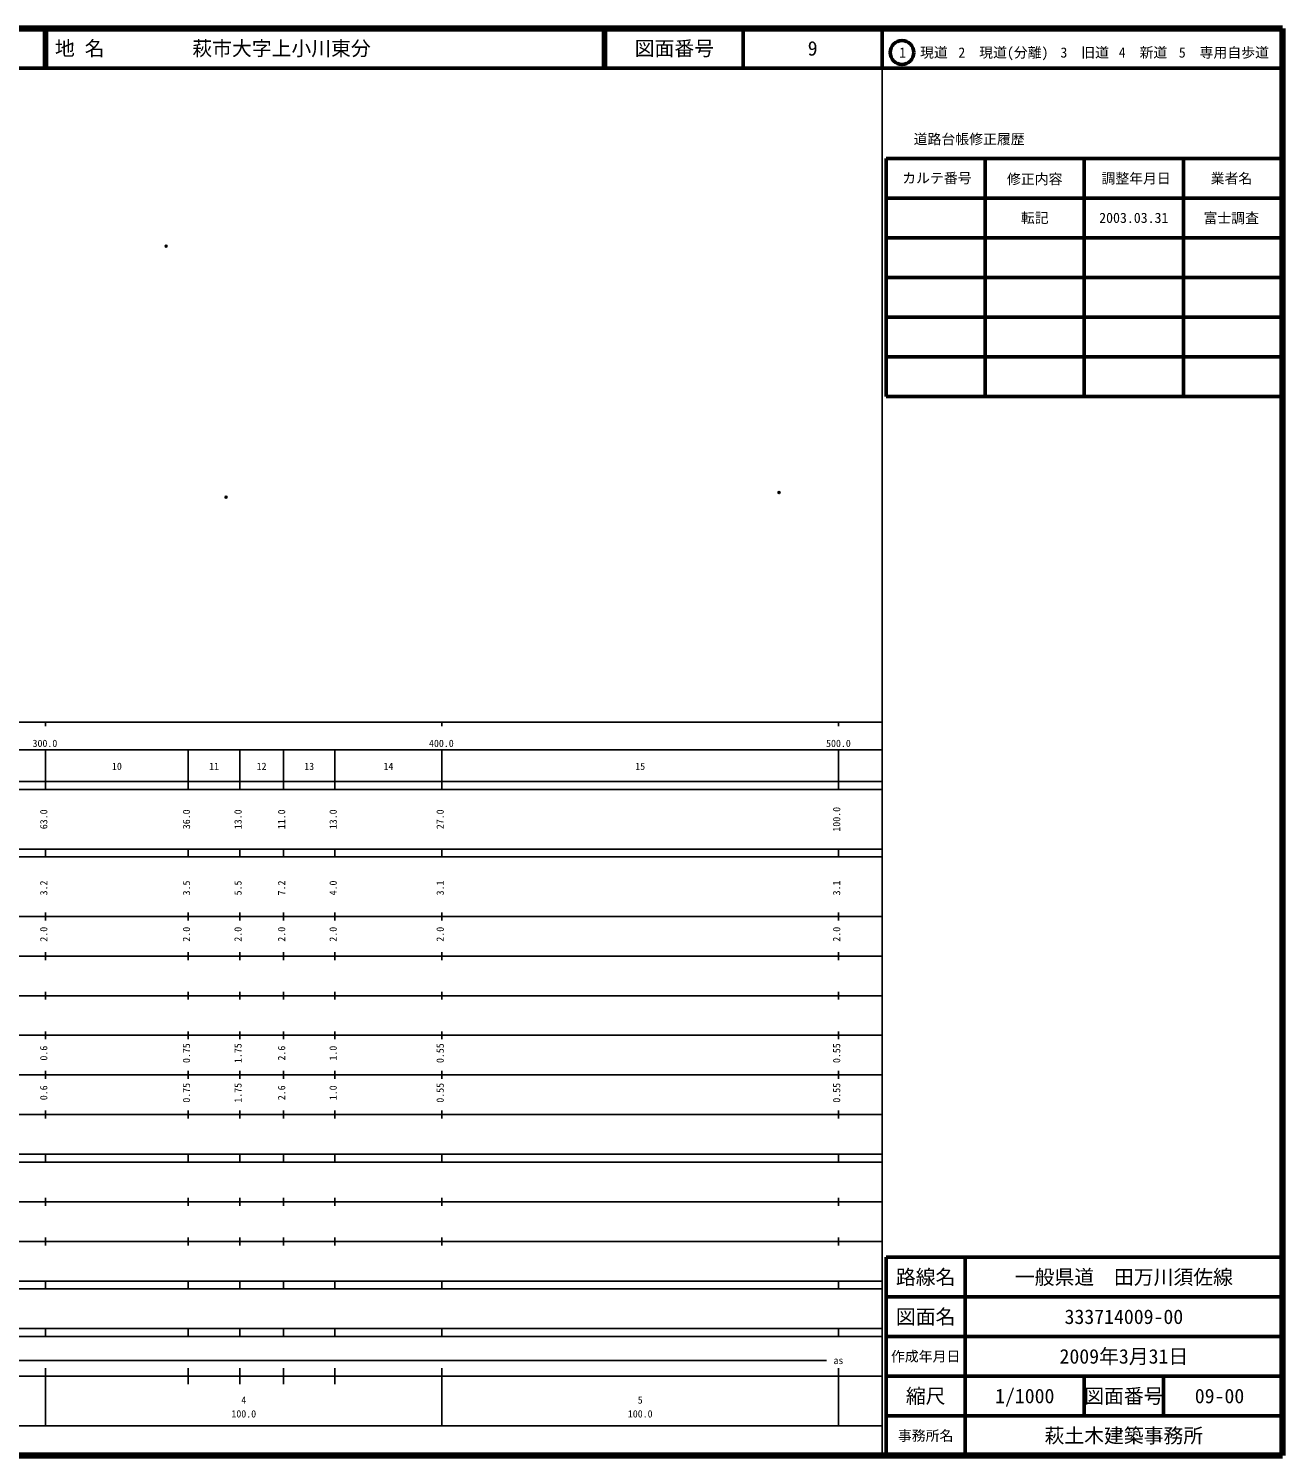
# Model space of a CAD drawing. Units: millimetres on the paper. Extents: x 40 to 680, y 20 to 380.
# Drawn here: x 363.7 to 680, y 20 to 380 of the extents above; entities that cross this region are included whole.
import ezdxf
from ezdxf.enums import TextEntityAlignment as Align

# ---------------------------------------------------------------- set-up
doc = ezdxf.new("R2010")
doc.units = ezdxf.units.MM
doc.header["$PDMODE"] = 32
doc.header["$PDSIZE"] = 0.5
doc.layers.add('M-OTRS', color=6, linetype='Continuous')
doc.layers.add('M-TTL-TXT', color=7, linetype='Continuous')
for name, color, linetype, lineweight in [('M-TTL', 2, 'Continuous', 140), ('M-TTL-BAND', 7, 'Continuous', 25), ('M-TTL-FRAM', 2, 'Continuous', 50), ('M-TTL-LINE', 7, 'Continuous', 50)]:
    doc.layers.add(name, color=color, linetype=linetype, lineweight=lineweight)
doc.styles.add('ＭＳ ゴシック', font='')
doc.styles.get('ＭＳ ゴシック').set_extended_font_data('MS Gothic')

msp = doc.modelspace()

# ---------------------------------------------------------------- linework, layer by layer
at = {"layer": 'M-OTRS'}
for p in [(398.415, 325.125), (553.01, 262.942), (413.524, 261.748)]:
    msp.add_point(p, dxfattribs=at)
at = {"layer": 'M-TTL'}
for p, q in [((680, 380), (40, 380)), ((680, 20), (680, 380)), ((40, 20), (680, 20))]:
    msp.add_line(p, q, dxfattribs=at)
at = {"layer": 'M-TTL-BAND'}
for p, q in [((579, 20), (579, 370)), ((40, 205), (579, 205)), ((368, 205), (368, 204)), ((468, 205), (468, 204)), ((568, 205), (568, 204)), ((68, 198), (579, 198)), ((368, 188), (368, 198)), ((404, 188), (404, 198)), ((417, 188), (417, 198)), ((428, 188), (428, 198)), ((441, 188), (441, 198)), ((468, 188), (468, 198)), ((568, 188), (568, 198)), ((40, 190), (579, 190)), ((40, 188), (579, 188)), ((40, 173), (579, 173)), ((368, 171), (368, 173)), ((404, 171), (404, 173)), ((417, 171), (417, 173)), ((428, 171), (428, 173)), ((441, 171), (441, 173)), ((468, 171), (468, 173)), ((568, 171), (568, 173)), ((40, 171), (579, 171)), ((40, 156), (579, 156)), ((368, 155), (368, 157)), ((404, 155), (404, 157)), ((417, 155), (417, 157)), ((428, 155), (428, 157)), ((441, 155), (441, 157)), ((468, 155), (468, 157)), ((568, 155), (568, 157)), ((46, 146), (579, 146)), ((368, 145), (368, 147)), ((404, 145), (404, 147)), ((417, 145), (417, 147)), ((428, 145), (428, 147)), ((441, 145), (441, 147)), ((468, 145), (468, 147)), ((568, 145), (568, 147)), ((368, 135), (368, 137)), ((404, 135), (404, 137)), ((417, 135), (417, 137)), ((428, 135), (428, 137)), ((441, 135), (441, 137)), ((468, 135), (468, 137)), ((568, 135), (568, 137)), ((52, 136), (579, 136)), ((46, 126), (579, 126)), ((368, 125), (368, 127)), ((404, 125), (404, 127)), ((417, 125), (417, 127)), ((428, 125), (428, 127)), ((441, 125), (441, 127)), ((468, 125), (468, 127)), ((568, 125), (568, 127)), ((52, 116), (579, 116)), ((368, 115), (368, 117)), ((404, 115), (404, 117)), ((417, 115), (417, 117)), ((428, 115), (428, 117)), ((441, 115), (441, 117)), ((468, 115), (468, 117)), ((568, 115), (568, 117)), ((46, 106), (579, 106)), ((368, 105), (368, 107)), ((404, 105), (404, 107)), ((417, 105), (417, 107)), ((428, 105), (428, 107)), ((441, 105), (441, 107)), ((468, 105), (468, 107)), ((568, 105), (568, 107)), ((40, 96), (579, 96)), ((40, 94), (579, 94)), ((368, 94), (368, 96)), ((404, 94), (404, 96)), ((417, 94), (417, 96)), ((428, 94), (428, 96)), ((441, 94), (441, 96)), ((468, 94), (468, 96)), ((568, 94), (568, 96)), ((49, 84), (579, 84)), ((368, 83), (368, 85)), ((404, 83), (404, 85)), ((417, 83), (417, 85)), ((428, 83), (428, 85)), ((441, 83), (441, 85)), ((468, 83), (468, 85)), ((568, 83), (568, 85)), ((40, 74), (579, 74)), ((368, 73), (368, 75)), ((404, 73), (404, 75)), ((417, 73), (417, 75)), ((428, 73), (428, 75)), ((441, 73), (441, 75)), ((468, 73), (468, 75)), ((568, 73), (568, 75)), ((40, 64), (579, 64)), ((40, 62), (579, 62)), ((368, 62), (368, 64)), ((404, 62), (404, 64)), ((417, 62), (417, 64)), ((428, 62), (428, 64)), ((441, 62), (441, 64)), ((468, 62), (468, 64)), ((568, 62), (568, 64)), ((40, 52), (579, 52)), ((368, 50), (368, 52)), ((404, 50), (404, 52)), ((417, 50), (417, 52)), ((428, 50), (428, 52)), ((441, 50), (441, 52)), ((468, 50), (468, 52)), ((568, 50), (568, 52)), ((40, 50), (579, 50)), ((71, 44), (565, 44)), ((40, 40), (579, 40)), ((368, 27.5), (368, 42)), ((404, 38), (404, 42)), ((417, 38), (417, 42)), ((428, 38), (428, 42)), ((441, 38), (441, 42)), ((468, 27.5), (468, 42)), ((568, 27.5), (568, 42)), ((68, 27.5), (579, 27.5))]:
    msp.add_line(p, q, dxfattribs=at)
at = {"layer": 'M-TTL-FRAM'}
for p, q in [((580, 347.197), (580, 287.197)), ((580, 347.197), (680, 347.197)), ((580, 287.197), (680, 287.197)), ((680, 70), (580, 70)), ((580, 70), (580, 20))]:
    msp.add_line(p, q, dxfattribs=at)
at = {"layer": 'M-TTL-LINE'}
for p, q in [((367.75, 380), (367.75, 370)), ((368.25, 380), (368.25, 370)), ((508.747, 380), (508.747, 370)), ((509.247, 380), (509.247, 370)), ((543.997, 380), (543.997, 370)), ((579, 380), (579, 370)), ((40, 370), (680, 370)), ((605, 347.197), (605, 287.197)), ((630, 347.197), (630, 287.197)), ((655, 347.197), (655, 287.197)), ((580, 337.197), (680, 337.197)), ((580, 327.197), (680, 327.197)), ((580, 317.197), (680, 317.197)), ((580, 307.197), (680, 307.197)), ((580, 297.197), (680, 297.197)), ((600, 70), (600, 20)), ((680, 60), (580, 60)), ((680, 50), (580, 50)), ((680, 40), (580, 40)), ((630, 40), (630, 30)), ((650, 40), (650, 30)), ((680, 30), (580, 30))]:
    msp.add_line(p, q, dxfattribs=at)
msp.add_circle((584.031, 373.958), 3, dxfattribs=at)

# ---------------------------------------------------------------- texts
at = {"layer": 'M-TTL-BAND', "style": 'ＭＳ ゴシック'}
for s, p in [('300.0', (367.844, 198.195)), ('400.0', (467.844, 198.195)), ('500.0', (568, 198.195)), ('10', (386, 192.405)), ('11', (410.5, 192.405)), ('12', (422.5, 192.405)), ('13', (434.5, 192.405)), ('14', (454.5, 192.405)), ('15', (518, 192.405)), ('as', (568, 42.5)), ('4', (418, 32.523)), ('5', (518, 32.523)), ('100.0', (418, 29.033)), ('100.0', (518, 29.033))]:
    msp.add_text(s, height=1.833, dxfattribs=at).set_placement(p, align=Align.BOTTOM_CENTER)
for s, p in [('63.0', (369, 180.5)), ('36.0', (405, 180.5)), ('13.0', (418, 180.5)), ('11.0', (429, 180.5)), ('13.0', (442, 180.5)), ('27.0', (469, 180.5)), ('100.0', (569, 180.5)), ('3.2', (369, 163.174)), ('3.5', (405, 163.174)), ('5.5', (418, 163.174)), ('7.2', (429, 163.174)), ('4.0', (442, 163.174)), ('3.1', (469, 163.174)), ('3.1', (569, 163.174)), ('2.0', (369, 151.5)), ('2.0', (405, 151.5)), ('2.0', (418, 151.5)), ('2.0', (429, 151.5)), ('2.0', (442, 151.5)), ('2.0', (469, 151.5)), ('2.0', (569, 151.5)), ('0.6', (369, 121.5)), ('0.75', (405, 121.5)), ('1.75', (418, 121.5)), ('2.6', (429, 121.5)), ('1.0', (442, 121.5)), ('0.55', (469, 121.5)), ('0.55', (569, 121.5)), ('0.6', (369, 111.5)), ('0.75', (405, 111.5)), ('1.75', (418, 111.5)), ('2.6', (429, 111.5)), ('1.0', (442, 111.5)), ('0.55', (469, 111.5)), ('0.55', (569, 111.5))]:
    msp.add_text(s, height=1.833, rotation=90, dxfattribs=at).set_placement(p, align=Align.BOTTOM_CENTER)
at = {"layer": 'M-TTL-TXT', "style": 'ＭＳ ゴシック'}
for s, p in [('地 名', (370.38, 375)), ('萩市大字上小川東分', (405.024, 375))]:
    msp.add_text(s, height=3.666, dxfattribs=at).set_placement(p, align=Align.MIDDLE_LEFT)
for s, height, p in [('図面番号', 3.666, (526.622, 375)), ('9', 3.666, (561.497, 375)), ('1\u3000現道', 2.566, (589.448, 373.958)), ('2\u3000現道(分離)', 2.566, (609.619, 373.958)), ('3\u3000旧道', 2.566, (630.121, 373.958)), ('4\u3000新道', 2.566, (644.824, 373.958)), ('5\u3000専用自歩道', 2.566, (665.228, 373.958)), ('道路台帳修正履歴', 2.566, (600.968, 352.113)), ('カルテ番号', 2.566, (592.839, 342.277)), ('修正内容', 2.566, (617.509, 342.023)), ('調整年月日', 2.566, (643.089, 342.197)), ('業者名', 2.566, (667.134, 342.197)), ('転記', 2.566, (617.5, 332.245)), ('2003.03.31', 2.566, (642.5, 332.245)), ('富士調査', 2.566, (667.077, 332.189)), ('路線名', 3.666, (590, 65)), ('路線名', 3.666, (590, 65)), ('一般県道\u3000田万川須佐線', 3.666, (640, 65)), ('図面名', 3.666, (590, 55)), ('図面名', 3.666, (590, 55)), ('333714009-00', 3.666, (640, 55)), ('2009年3月31日', 3.666, (640, 45)), ('作成年月日', 2.566, (590, 45)), ('作成年月日', 2.566, (590, 45)), ('縮尺', 3.666, (590, 35)), ('縮尺', 3.666, (590, 35)), ('1/1000', 3.666, (615, 35)), ('図面番号', 3.666, (640, 35)), ('図面番号', 3.666, (640, 35)), ('09-00', 3.666, (664.125, 35)), ('事務所名', 2.566, (590, 25)), ('事務所名', 2.566, (590, 25)), ('萩土木建築事務所', 3.666, (640, 25))]:
    msp.add_text(s, height=height, dxfattribs=at).set_placement(p, align=Align.MIDDLE_CENTER)

doc.saveas('drawing.dxf')
